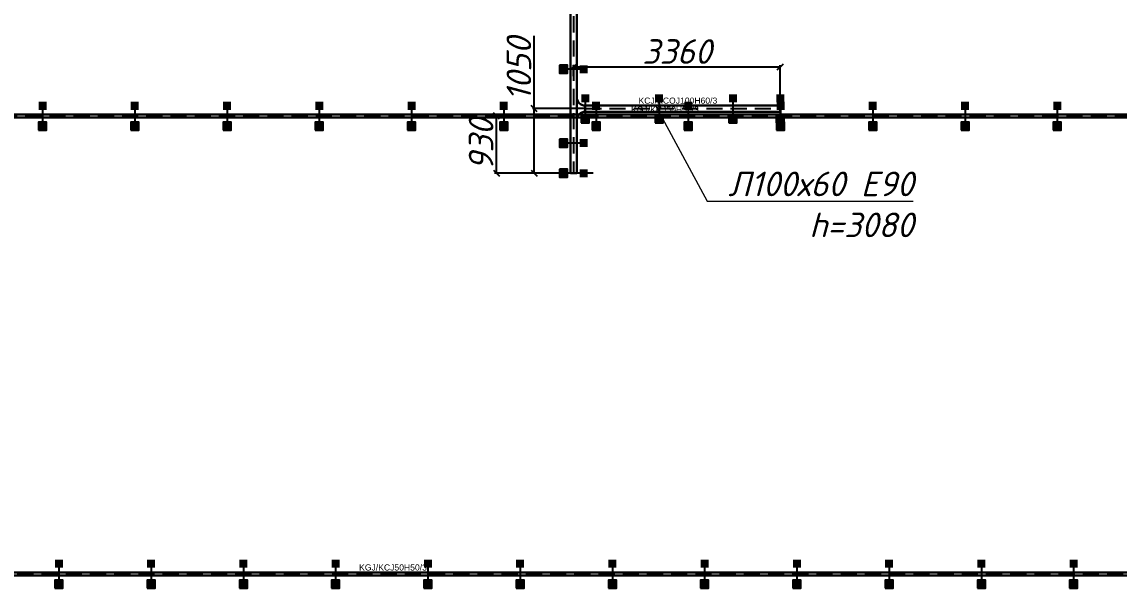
# Model space of a CAD drawing. Extents: x 221643 to 289394, y 86804 to 109436.
# Drawn here: x 226923 to 228707, y 89723 to 90644 of the extents above; entities that cross this region are included whole.
import ezdxf
from ezdxf import colors
from ezdxf.entities.mleader import LeaderData, LeaderLine
from ezdxf.math import Vec2, Vec3

# ---------------------------------------------------------------- set-up
doc = ezdxf.new("R2010")
doc.units = 0
doc.linetypes.add('DASHED2', pattern=[0.375, 0.25, -0.125])
doc.layers.get('Defpoints').update_dxf_attribs({"color": 140})
doc.layers.add('BAKS_opis', color=7, linetype='Continuous')
doc.layers.add("E_Прив'язки", color=24, linetype='Continuous')
for name, color, linetype, lineweight in [('E_Лотки', 5, 'Continuous', 30), ('E_Лотки_аварійні', 1, 'Continuous', 30), ('E_Позначення', 7, 'Continuous', 15)]:
    doc.layers.add(name, color=color, linetype=linetype, lineweight=lineweight)
doc.layers.add('E_Лотки_опори_опуски', color=2, linetype='Continuous', plot=False)
doc.styles.add('GOST 2.304', font='isocpeui.ttf')
doc.styles.add('ROMANS', font='ROMANS')
doc.styles.get("Standard").update_dxf_attribs({"font": 'arial.ttf'})
doc.styles.add('ГОСТ 2.304', font='isocpeui.ttf')
doc.dimstyles.new('1to10', dxfattribs={"dimtxt": 40, "dimasz": 10, "dimexe": 3, "dimexo": 0, "dimgap": 5, "dimtad": 1, "dimdec": 0, "dimlfac": 10, "dimrnd": 5, "dimtxsty": 'GOST 2.304', "dimblk": 'OBLIQUE', "dimcen": 2.5, "dimadec": 0, "dimazin": 0, "dimtfac": 1, "dimtdec": 0, "dimtmove": 0, "dimatfit": 3, "dimfxl": 1, "dimarcsym": 0})

# ---------------------------------------------------------------- blocks, each defined once
blk = doc.blocks.new('BAKS_1497')
at = {"layer": 'BAKS_opis', "linetype": 'DASHED2', "ltscale": 105}
blk.add_line((0, 0), (4695.4, 0), dxfattribs=at)
at = {"layer": 'E_Лотки'}
for points in [[(0, -2.5), (4695.4, -2.5), (4695.4, 2.5), (0, 2.5)], [(0, 2.5), (4695.4, 2.5), (4695.4, -2.5), (0, -2.5)], [(0, 2.5), (4695.4, 2.5), (4695.4, 2.5), (0, 2.5)], [(0, -2.5), (4695.4, -2.5), (4695.4, -2.5), (0, -2.5)]]:
    blk.add_3dface(points, dxfattribs=at)
at = {"flags": 1}
for tag, p in [('ID', (0, 2.5)), ('LENGTH', (0, 0)), ('ATT_1', (4702.4, 0)), ('ATT_2', (4702.4, 0)), ('ATT_3', (4702.4, 0)), ('ATT_4', (4702.4, 0)), ('ATT_5', (4702.4, 0)), ('AN', (4702.4, 0)), ('TYP', (4702.4, 0)), ('NAME', (4702.4, 0)), ('P1X', (4702.4, 0)), ('P2X', (4702.4, 0)), ('P1Y', (4702.4, 0)), ('P2Y', (4702.4, 0))]:
    blk.add_attdef(tag, p, '', height=2.5, dxfattribs=at)
at = {"layer": 'BAKS_opis'}
blk.add_attdef('SYMBOL', (2288.2, 5.5), '', height=10, dxfattribs=at)
blk = doc.blocks.new('A$C4863500E')
at = {"linetype": 'Continuous'}
for p, q in [((380, 140), (0, 140)), ((240, 0), (140, 0))]:
    blk.add_line(p, q, dxfattribs=at)
for centre, start, end in [((0, 0), 0, 90), ((380, 0), 90, 180)]:
    blk.add_arc(centre, 140, start, end, dxfattribs=at)
blk = doc.blocks.new('TKD___100')
at = {"xscale": 0.1, "yscale": 0.1, "zscale": 0.1}
blk.add_blockref('A$C4863500E', (-19, -14), dxfattribs=at)
at = {"style": 'ROMANS', "flags": 9}
for tag, p in [('SYMBOL', (4.9, 15)), ('ID', (4.9, 14.7)), ('NAME', (4.9, 14.4)), ('TYP', (4.9, 14)), ('LENGTH', (4.9, 13.7)), ('ATT_1', (4.9, 13.4)), ('ATT_2', (4.9, 13)), ('ATT_3', (4.9, 12.7)), ('ATT_4', (4.9, 12.3)), ('ATT_5', (4.9, 11.9)), ('LUSTRO', (4.9, 11.6)), ('P1', (4.9, 11.2)), ('P2', (4.9, 10.9)), ('AN', (4.9, 10.6))]:
    blk.add_attdef(tag, p, '', height=0.3, dxfattribs=at)
blk = doc.blocks.new('BAKS_1577')
at = {"layer": 'BAKS_opis', "linetype": 'DASHED2', "ltscale": 105}
blk.add_line((0, 0), (0, -649), dxfattribs=at)
at = {"layer": 'E_Лотки_аварійні'}
for points in [[(-5, 0), (-5, -649), (5, -649), (5, 0)], [(-5, 0), (-5, -649), (-5, -649), (-5, 0)], [(5, 0), (5, -649), (-5, -649), (-5, 0)], [(5, 0), (5, -649), (5, -649), (5, 0)]]:
    blk.add_3dface(points, dxfattribs=at)
at = {"flags": 1}
for tag, p in [('LENGTH', (0, 0)), ('ID', (5, 0)), ('ATT_1', (0, -649)), ('ATT_2', (0, -649)), ('ATT_3', (0, -649)), ('ATT_4', (0, -649)), ('ATT_5', (0, -649)), ('AN', (0, -649)), ('TYP', (0, -649)), ('NAME', (0, -649)), ('P1X', (0, -649)), ('P2X', (0, -649)), ('P1Y', (0, -649)), ('P2Y', (0, -649)), ('LUSTRO', (0, -649))]:
    blk.add_attdef(tag, p, '', height=2.5, dxfattribs=at)
at = {"layer": 'BAKS_opis'}
blk.add_attdef('SYMBOL', (8, -252.5), '', height=10, rotation=270, dxfattribs=at)
blk = doc.blocks.new('BAKS_1578')
at = {"layer": 'BAKS_opis', "linetype": 'DASHED2', "ltscale": 105}
blk.add_line((0, 0), (317, 0), dxfattribs=at)
at = {"layer": 'E_Лотки_аварійні'}
for points in [[(0, -5), (317, -5), (317, 5), (0, 5)], [(0, 5), (317, 5), (317, -5), (0, -5)], [(0, 5), (317, 5), (317, 5), (0, 5)], [(0, -5), (317, -5), (317, -5), (0, -5)]]:
    blk.add_3dface(points, dxfattribs=at)
at = {"flags": 1}
for tag, p in [('ID', (0, 5)), ('LENGTH', (0, 0)), ('ATT_1', (317, 0)), ('ATT_2', (317, 0)), ('ATT_3', (317, 0)), ('ATT_4', (317, 0)), ('ATT_5', (317, 0)), ('AN', (317, 0)), ('TYP', (317, 0)), ('NAME', (317, 0)), ('P1X', (317, 0)), ('P2X', (317, 0)), ('P1Y', (317, 0)), ('P2Y', (317, 0)), ('LUSTRO', (317, 0))]:
    blk.add_attdef(tag, p, '', height=2.5, dxfattribs=at)
at = {"layer": 'BAKS_opis'}
blk.add_attdef('SYMBOL', (86.5, 8), '', height=10, dxfattribs=at)
blk = doc.blocks.new('BAKS_1645')
at = {"layer": 'BAKS_opis', "linetype": 'DASHED2', "ltscale": 105}
blk.add_line((0, 0), (5647.1, 0), dxfattribs=at)
at = {"layer": 'E_Лотки'}
for points in [[(0, -2.5), (5647.1, -2.5), (5647.1, 2.5), (0, 2.5)], [(0, 2.5), (5647.1, 2.5), (5647.1, -2.5), (0, -2.5)], [(0, 2.5), (5647.1, 2.5), (5647.1, 2.5), (0, 2.5)], [(0, -2.5), (5647.1, -2.5), (5647.1, -2.5), (0, -2.5)]]:
    blk.add_3dface(points, dxfattribs=at)
at = {"flags": 1}
for tag, p in [('ID', (-7, 2.5)), ('LENGTH', (-7, 0)), ('TYP', (5647.1, 0)), ('ATT_1', (5647.1, 0)), ('ATT_2', (5647.1, 0)), ('ATT_3', (5647.1, 0)), ('ATT_4', (5647.1, 0)), ('ATT_5', (5647.1, 0)), ('AN', (5647.1, 0)), ('NAME', (5647.1, 0)), ('P1X', (5647.1, 0)), ('P2X', (5647.1, 0)), ('P1Y', (5647.1, 0)), ('P2Y', (5647.1, 0)), ('LUSTRO', (5647.1, 0))]:
    blk.add_attdef(tag, p, '', height=2.5, dxfattribs=at)
at = {"layer": 'BAKS_opis'}
blk.add_attdef('SYMBOL', (2757, 5.5), '', height=10, dxfattribs=at)
blk = doc.blocks.new('_None')
blk = doc.blocks.new('podpora_200')
for points in [[(-6.5, 10), (0, 10), (6.5, 10), (6.5, 23.1), (-6.5, 23.1)], [(-6.5, -23.1), (6.5, -23.1), (6.5, -10), (-6.5, -10)]]:
    blk.add_hatch(color=256).paths.add_polyline_path(points)
blk.add_line((0, 10), (0, -10))
blk.add_lwpolyline([(-6.5, -23.1), (6.5, -23.1), (6.5, -10), (-6.5, -10)], close=True)
at = {"style": 'ROMANS', "flags": 9}
for tag, p in [('SYMBOL', (3.3, 14.9)), ('TYP', (3.3, 13.9)), ('ATT_1', (3.3, 13.2)), ('ATT_2', (3.3, 12.9)), ('ATT_3', (3.3, 12.5)), ('ATT_4', (3.3, 12.2)), ('ATT_5', (3.3, 11.8)), ('AN', (3.3, 10.8)), ('ELEM', (3.3, 10.5)), ('ID', (3.3, 14.5)), ('NAME', (3.3, 14.2)), ('LENGTH', (3.3, 13.6)), ('P1', (3.3, 11.4)), ('P2', (3.3, 11.1))]:
    blk.add_attdef(tag, p, '', height=0.3, dxfattribs=at)
blk = doc.blocks.new('_Oblique')
at = {"color": 0, "linetype": 'ByBlock', "lineweight": -2}
blk.add_line((-0.5, -0.5), (0.5, 0.5), dxfattribs=at)
blk = doc.blocks.new('*D1602')
at = {"layer": 'Defpoints', "color": 0, "transparency": 16777216}
for p in [(227756, 90503.2), (227839, 90503.2), (227852, 90398.2)]:
    blk.add_point(p, dxfattribs=at)
at = {"layer": "E_Прив'язки", "color": 0, "lineweight": -2, "transparency": 16777216}
for p, q in [((227756, 90503.2), (227756, 90621.5)), ((227839, 90503.2), (227753, 90503.2)), ((227756, 90398.2), (227756, 90503.2)), ((227852, 90398.2), (227753, 90398.2))]:
    blk.add_line(p, q, dxfattribs=at)
at = {"layer": "E_Прив'язки", "color": 0, "lineweight": -2, "transparency": 16777216, "xscale": 10, "yscale": 10, "zscale": 10}
for p, rotation in [((227756, 90503.2), 90), ((227756, 90398.2), 270)]:
    blk.add_blockref('_Oblique', p, dxfattribs=dict(at, rotation=rotation))
at = {"layer": "E_Прив'язки", "color": 0, "transparency": 16777216, "insert": (227731, 90567.4), "char_height": 40, "attachment_point": 5, "rotation": 90, "style": 'GOST 2.304'}
blk.add_mtext('1050', dxfattribs=at)
blk = doc.blocks.new('*D1603')
at = {"layer": 'Defpoints', "color": 0, "transparency": 16777216}
for p in [(227694.5, 90491.2), (227742.4, 90491.2), (227788, 90398.2)]:
    blk.add_point(p, dxfattribs=at)
at = {"layer": "E_Прив'язки", "color": 0, "lineweight": -2, "transparency": 16777216}
for p, q in [((227742.4, 90491.2), (227691.5, 90491.2)), ((227694.5, 90398.2), (227694.5, 90491.2)), ((227788, 90398.2), (227691.5, 90398.2))]:
    blk.add_line(p, q, dxfattribs=at)
at = {"layer": "E_Прив'язки", "color": 0, "lineweight": -2, "transparency": 16777216, "xscale": 10, "yscale": 10, "zscale": 10}
for p, rotation in [((227694.5, 90491.2), 90), ((227694.5, 90398.2), 270)]:
    blk.add_blockref('_Oblique', p, dxfattribs=dict(at, rotation=rotation))
at = {"layer": "E_Прив'язки", "color": 0, "transparency": 16777216, "insert": (227669.5, 90444.7), "char_height": 40, "attachment_point": 5, "rotation": 90, "style": 'GOST 2.304'}
blk.add_mtext('930', dxfattribs=at)
blk = doc.blocks.new('*D1606')
at = {"layer": 'Defpoints', "color": 0, "transparency": 16777216}
for p in [(228156, 90571.1), (227820, 90556.3), (228156, 90508.2)]:
    blk.add_point(p, dxfattribs=at)
at = {"layer": "E_Прив'язки", "color": 0, "lineweight": -2, "transparency": 16777216}
for p, q in [((227820, 90556.3), (227820, 90574.1)), ((227820, 90571.1), (228156, 90571.1)), ((228156, 90508.2), (228156, 90574.1))]:
    blk.add_line(p, q, dxfattribs=at)
at = {"layer": "E_Прив'язки", "color": 0, "lineweight": -2, "transparency": 16777216, "xscale": 10, "yscale": 10, "zscale": 10, "rotation": 180}
blk.add_blockref('_Oblique', (227820, 90571.1), dxfattribs=at)
at = {"layer": "E_Прив'язки", "color": 0, "lineweight": -2, "transparency": 16777216, "xscale": 10, "yscale": 10, "zscale": 10}
blk.add_blockref('_Oblique', (228156, 90571.1), dxfattribs=at)
at = {"layer": "E_Прив'язки", "color": 0, "transparency": 16777216, "insert": (227988, 90596.1), "char_height": 40, "attachment_point": 5, "style": 'GOST 2.304'}
blk.add_mtext('3360', dxfattribs=at)

msp = doc.modelspace()

# ---------------------------------------------------------------- block references
at = {"layer": 'E_Лотки'}
for name, p in [('BAKS_1645', (225156.451, 90491.1718)), ('BAKS_1497', (225183.0036, 89746.1718))]:
    msp.add_blockref(name, p, dxfattribs=at).add_auto_attribs({'SYMBOL': 'KGJ/KCJ50H50/3'})
at = {"layer": 'E_Лотки_аварійні'}
for name, p in [('BAKS_1577', (227820.0036, 91047.1718)), ('BAKS_1578', (227839.0036, 90503.2201))]:
    msp.add_blockref(name, p, dxfattribs=at).add_auto_attribs({'SYMBOL': 'KCJ/KCOJ100H60/3'})
at = {"layer": 'E_Лотки_аварійні', "xscale": -1, "rotation": 90}
msp.add_blockref('TKD___100', (227825.0036, 90503.2201), dxfattribs=at)
at = {"layer": 'E_Лотки_опори_опуски', "rotation": 270}
for p in [(227820.0036, 90567.1718), (227820.0036, 90447.1718), (227820.0036, 90398.1718)]:
    msp.add_blockref('podpora_200', p, dxfattribs=at)
at = {"layer": 'E_Лотки_опори_опуски'}
for p in [(226956.451, 90491.1718), (227106.451, 90491.1718), (227256.451, 90491.1718), (227406.451, 90491.1718), (227556.451, 90491.1718), (227706.451, 90491.1718), (227839.0036, 90503.2201), (227856.451, 90491.1718), (227959.0036, 90503.2201), (228006.451, 90491.1718), (228079.0036, 90503.2201), (228155.9894, 90503.2201), (228156.451, 90491.1718), (228306.451, 90491.1718), (228456.451, 90491.1718), (228606.451, 90491.1718), (226983.0036, 89746.1718), (227133.0036, 89746.1718), (227283.0036, 89746.1718), (227433.0036, 89746.1718), (227583.0036, 89746.1718), (227733.0036, 89746.1718), (227883.0036, 89746.1718), (228033.0036, 89746.1718), (228183.0036, 89746.1718), (228333.0036, 89746.1718), (228483.0036, 89746.1718), (228633.0036, 89746.1718)]:
    msp.add_blockref('podpora_200', p, dxfattribs=at)

# ---------------------------------------------------------------- dimensions: what is measured, and where the dimension line sits
at = {"layer": "E_Прив'язки"}
for base, p1, p2, picture, middle in [((227755.9746, 90503.2201), (227852.0036, 90398.1718), (227839.0036, 90503.2201), '*D1602', (227730.9746, 90567.3565)), ((227694.5411, 90491.1718), (227788.0036, 90398.1718), (227742.4203, 90491.1718), '*D1603', (227669.5411, 90444.6718))]:
    dim = msp.add_linear_dim(base=base, p1=p1, p2=p2, angle=90, dimstyle='1to10', dxfattribs=at)
    dim.commit()
    dim.dimension.update_dxf_attribs({"geometry": picture, "text_midpoint": middle})

# ---------------------------------------------------------------- next in the draw order: leaders
at = {"layer": 'E_Позначення'}
ml = msp.add_multileader_mtext('Standard', dxfattribs=at)
ml.set_content('Л100х60 Е90\\Ph=3080', color=256, style='ГОСТ 2.304')
ml.set_leader_properties(color=256, linetype='ByLayer', lineweight=-1)
ml.set_arrow_properties(name='NONE')
ml.build(insert=Vec2(0, 0))
ml.multileader.update_dxf_attribs({"has_dogleg": 0, "text_left_attachment_type": 6, "text_right_attachment_type": 6, "dogleg_length": 0, "arrow_head_size": 0.1})
ctx = ml.context
ctx.base_point, ctx.char_height, ctx.arrow_head_size, ctx.landing_gap_size, ctx.plane_origin = Vec3(228036.9219, 90352.7119), 40, 0.1, 10, Vec3(230666.9069, 90188.7664)
ctx.left_attachment, ctx.right_attachment, ctx.text_align_type = 6, 6, 2
notes = []
notes.append((ctx, [(0, (1, 1, 0), (228036.9219, 90352.7119), (1, 0), 0, [(0, [(227953.3851, 90508.2201)], 0, [])])]))
ctx.mtext.insert, ctx.mtext.alignment, ctx.mtext.flow_direction = Vec3(228372.9522, 90400.7119), 3, 5
ctx.mtext.has_bg_fill, ctx.mtext.bg_color, ctx.mtext.bg_scale_factor, ctx.mtext.bg_transparency, ctx.mtext.use_window_bg_color = 1, -1027028792, 1.5, 0, 1
for ctx, leaders in notes:
    for number, flags, end, landing, length, lines in leaders:
        leader = LeaderData()
        leader.index, (leader.has_last_leader_line, leader.has_dogleg_vector, leader.attachment_direction) = number, flags
        leader.last_leader_point, leader.dogleg_vector, leader.dogleg_length = Vec3(end), Vec3(landing), length
        for number, points, colour, breaks in lines:
            line = LeaderLine()
            line.index, line.vertices, line.color, line.breaks = number, Vec3.list(points), colors.encode_raw_color(colour), breaks
            leader.lines.append(line)
        ctx.leaders.append(leader)

# ---------------------------------------------------------------- next in the draw order: dimensions: what is measured, and where the dimension line sits
at = {"layer": "E_Прив'язки"}
dim = msp.add_linear_dim(base=(228155.9894, 90571.0681), p1=(227820.0036, 90556.2684), p2=(228155.9894, 90508.2201), dimstyle='1to10', dxfattribs=at)
dim.commit()
dim.dimension.update_dxf_attribs({"geometry": '*D1606', "text_midpoint": (227987.9965, 90596.0681)})

doc.saveas('drawing.dxf')
